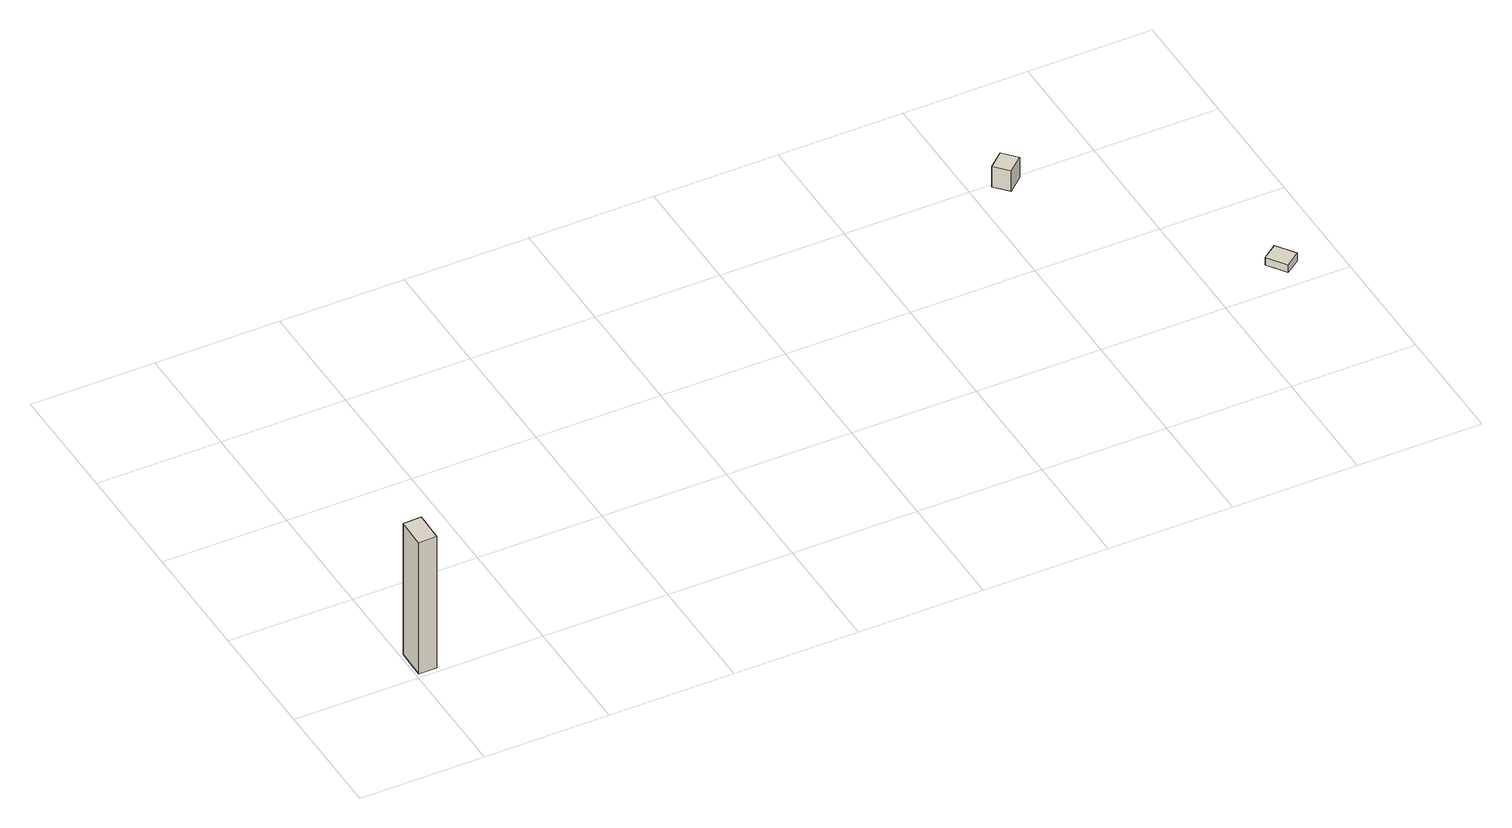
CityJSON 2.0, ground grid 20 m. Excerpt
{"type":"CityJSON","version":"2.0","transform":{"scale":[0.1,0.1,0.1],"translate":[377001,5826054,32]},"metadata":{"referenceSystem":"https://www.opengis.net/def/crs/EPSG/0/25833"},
"CityObjects":{
"building1":{"type":"Building","attributes":{"Gemeindeschluessel":"11000005","BezugspunktDach":"2200","function":"31001_2723","measuredHeight":24.04,"storeysAboveGround":1},"address":[{"country":"Germany","locality":"Berlin","thoroughfareNumber":"49 (11)","thoroughfareName":"Schönwalder Allee"}],"geometry":[{"type":"Solid","lod":"1","boundaries":[[[[0,1,2,3]],[[4,5,6,7]],[[4,7,3,2]],[[5,4,2,1]],[[6,5,1,0]],[[7,6,0,3]]]]}]},
"building2":{"type":"Building","attributes":{"Gemeindeschluessel":"11000005","BezugspunktDach":"2200","function":"31001_2723","measuredHeight":3.71,"storeysAboveGround":1},"address":[{"country":"Germany","locality":"Berlin","thoroughfareNumber":"49 (9)","thoroughfareName":"Schönwalder Allee"}],"geometry":[{"type":"Solid","lod":"1","boundaries":[[[[8,9,10,11]],[[12,13,14,15]],[[12,15,11,10]],[[13,12,10,9]],[[14,13,9,8]],[[15,14,8,11]]]]}]},
"building3":{"type":"Building","attributes":{"Gemeindeschluessel":"11000005","BezugspunktDach":"2200","function":"31001_2723","measuredHeight":1.36,"storeysAboveGround":1},"address":[{"country":"Germany","locality":"Berlin","thoroughfareNumber":"49 (10)","thoroughfareName":"Schönwalder Allee"}],"geometry":[{"type":"Solid","lod":"1","boundaries":[[[[16,17,18,19]],[[20,21,22,23]],[[20,23,19,18]],[[21,20,18,17]],[[22,21,17,16]],[[23,22,16,19]]]]}]}
},
"vertices":[
[32,5,246],[33,54,246],[4,53,246],[3,4,246],[4,53,6],[33,54,6],[32,5,6],[3,4,6],
[1253,571,42],[1278,593,42],[1258,615,42],[1233,593,42],[1258,615,5],[1278,593,5],[1253,571,5],[1233,593,5],
[1516,229,17],[1540,246,17],[1519,276,17],[1495,259,17],[1519,276,3],[1540,246,3],[1516,229,3],[1495,259,3]
]}
